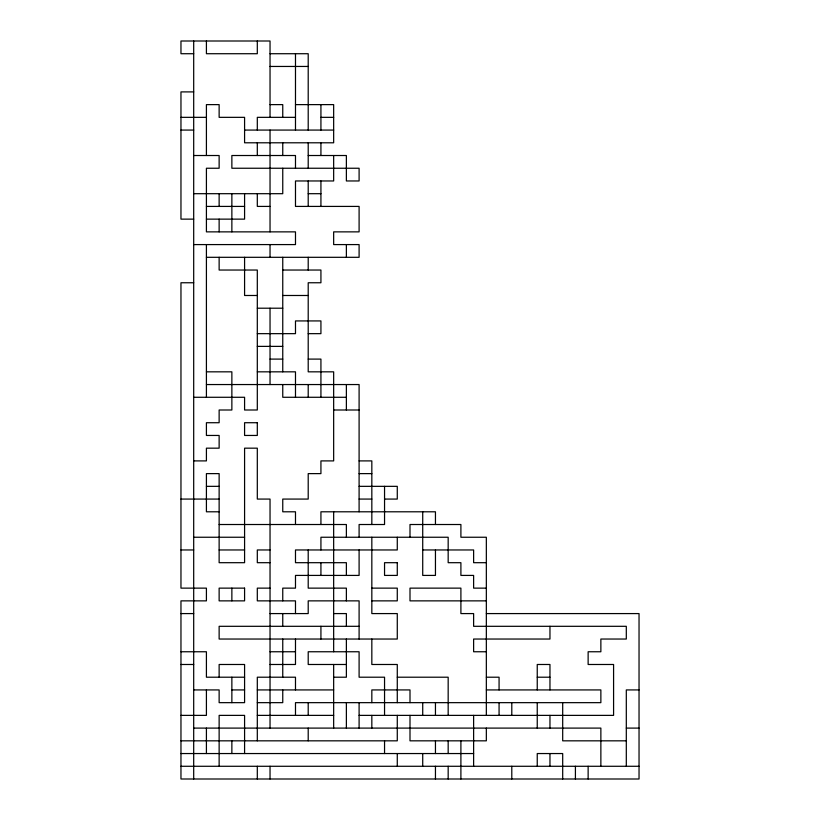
<?xml version="1.0" encoding="UTF-8"?>
<svg xmlns="http://www.w3.org/2000/svg" width="820" height="820" viewBox="0 0 820 820"><rect width="100%" height="100%" fill="white"/><g stroke="black" fill="none" stroke-linecap="round" stroke-linejoin="round"><path stroke-width="1.23" d="M193.694 53.72L180.964 53.72L180.964 41L270.036 41L270.036 117.342M270.036 53.72L308.207 53.72L308.207 130.072M270.036 66.451L308.207 66.451M193.694 91.901L180.964 91.901L180.964 219.135L193.694 219.135M270.036 104.622L282.757 104.622L282.757 117.342M295.487 104.622L333.658 104.622L333.658 142.793L244.585 142.793L244.585 117.342L219.135 117.342L219.135 104.622L206.414 104.622L206.414 155.513M180.964 117.342L206.414 117.342M295.487 117.342L257.306 117.342L257.306 130.072M320.928 117.342L333.658 117.342M180.964 130.072L193.694 130.072M244.585 130.072L333.658 130.072M193.694 155.513L219.135 155.513L219.135 168.243L206.414 168.243L206.414 231.865L295.487 231.865L295.487 244.585L193.694 244.585M308.207 155.513L346.378 155.513L346.378 180.964L359.098 180.964L359.098 168.243L231.865 168.243L231.865 155.513L295.487 155.513L295.487 168.243M193.694 193.694L282.757 193.694L282.757 168.243M308.207 193.694L320.928 193.694M206.414 206.414L244.585 206.414M270.036 206.414L257.306 206.414L257.306 193.694M206.414 219.135L244.585 219.135L244.585 193.694M206.414 257.306L359.098 257.306L359.098 244.585L333.658 244.585L333.658 231.865L359.098 231.865L359.098 206.414L295.487 206.414L295.487 180.964L333.658 180.964L333.658 155.513M282.757 270.036L320.928 270.036L320.928 282.757L308.207 282.757L308.207 371.829L333.658 371.829L333.658 460.901L320.928 460.901L320.928 473.622L308.207 473.622L308.207 499.072L282.757 499.072L282.757 511.793L295.487 511.793L295.487 524.513M193.694 282.757L180.964 282.757L180.964 588.135L206.414 588.135L206.414 600.865L180.964 600.865L180.964 779L639.036 779L639.036 613.585L486.342 613.585M257.306 295.487L244.585 295.487L244.585 257.306M282.757 295.487L308.207 295.487M257.306 308.207L282.757 308.207M257.306 333.658L295.487 333.658L295.487 320.928L320.928 320.928L320.928 333.658L308.207 333.658M257.306 346.378L282.757 346.378M270.036 359.098L282.757 359.098M308.207 359.098L320.928 359.098L320.928 397.28M206.414 371.829L231.865 371.829L231.865 410L219.135 410L219.135 422.72L206.414 422.72L206.414 435.451L219.135 435.451L219.135 448.171L206.414 448.171L206.414 460.901L193.694 460.901M257.306 371.829L295.487 371.829L295.487 397.28M206.414 384.549L359.098 384.549L359.098 511.793M193.694 397.28L244.585 397.28L244.585 410L257.306 410L257.306 270.036L219.135 270.036L219.135 257.306M346.378 397.28L282.757 397.28L282.757 384.549M333.658 410L359.098 410M359.098 460.901L371.829 460.901L371.829 524.513M359.098 473.622L371.829 473.622M206.414 486.342L219.135 486.342M359.098 486.342L397.28 486.342L397.28 499.072L384.549 499.072M180.964 499.072L219.135 499.072M359.098 499.072L371.829 499.072M219.135 511.793L206.414 511.793L206.414 473.622L219.135 473.622L219.135 562.694L244.585 562.694L244.585 448.171L257.306 448.171L257.306 499.072L270.036 499.072L270.036 728.098M219.135 524.513L346.378 524.513L346.378 537.243M193.694 537.243L244.585 537.243M180.964 549.964L193.694 549.964M219.135 549.964L244.585 549.964M270.036 549.964L257.306 549.964L257.306 562.694L270.036 562.694M422.72 549.964L473.622 549.964L473.622 562.694L486.342 562.694M270.036 588.135L257.306 588.135L257.306 600.865L295.487 600.865L295.487 613.585M371.829 588.135L397.28 588.135L397.28 600.865L371.829 600.865M486.342 588.135L473.622 588.135L473.622 575.414L460.901 575.414L460.901 562.694L448.171 562.694L448.171 537.243L320.928 537.243L320.928 549.964M486.342 600.865L410 600.865L410 588.135L460.901 588.135L460.901 613.585L473.622 613.585L473.622 626.306L626.306 626.306L626.306 639.036L600.865 639.036L600.865 651.756L588.135 651.756L588.135 664.487L613.585 664.487L613.585 715.378L359.098 715.378M180.964 613.585L193.694 613.585M270.036 613.585L308.207 613.585L308.207 600.865L359.098 600.865L359.098 639.036M333.658 613.585L346.378 613.585L346.378 626.306M359.098 626.306L219.135 626.306L219.135 639.036L397.28 639.036L397.28 613.585L371.829 613.585L371.829 537.243M180.964 651.756L206.414 651.756L206.414 677.207L244.585 677.207M270.036 651.756L295.487 651.756M486.342 651.756L473.622 651.756L473.622 639.036L549.964 639.036L549.964 626.306M180.964 664.487L193.694 664.487M270.036 664.487L295.487 664.487L295.487 639.036M346.378 664.487L308.207 664.487L308.207 651.756L359.098 651.756L359.098 677.207L384.549 677.207L384.549 715.378M333.658 677.207L346.378 677.207L346.378 639.036M397.28 677.207L448.171 677.207L448.171 715.378M486.342 677.207L499.072 677.207L499.072 689.928M537.243 677.207L549.964 677.207M193.694 689.928L219.135 689.928L219.135 702.658L244.585 702.658L244.585 664.487L219.135 664.487L219.135 677.207M231.865 689.928L244.585 689.928M257.306 689.928L333.658 689.928M486.342 689.928L600.865 689.928L600.865 702.658L295.487 702.658L295.487 715.378M639.036 689.928L626.306 689.928L626.306 766.28M257.306 702.658L282.757 702.658L282.757 689.928M180.964 715.378L206.414 715.378L206.414 689.928M257.306 715.378L333.658 715.378M193.694 728.098L600.865 728.098L600.865 766.28M626.306 728.098L639.036 728.098M180.964 740.829L397.28 740.829L397.28 715.378M626.306 740.829L562.694 740.829L562.694 702.658M180.964 753.549L473.622 753.549M180.964 766.28L639.036 766.28M588.135 766.28L588.135 779M575.414 766.28L575.414 779M562.694 779L562.694 753.549L537.243 753.549L537.243 766.28M549.964 689.928L549.964 664.487L537.243 664.487L537.243 689.928M549.964 715.378L549.964 728.098M549.964 753.549L549.964 766.28M537.243 702.658L537.243 728.098M511.793 702.658L511.793 715.378M511.793 766.28L511.793 779M499.072 702.658L499.072 715.378M486.342 715.378L486.342 537.243L460.901 537.243L460.901 524.513L410 524.513L410 537.243M486.342 728.098L486.342 740.829L410 740.829L410 715.378M473.622 715.378L473.622 766.28M460.901 740.829L460.901 779M448.171 740.829L448.171 753.549M448.171 766.28L448.171 779M435.451 524.513L435.451 511.793L320.928 511.793L320.928 524.513M435.451 549.964L435.451 575.414L422.72 575.414L422.72 511.793M435.451 702.658L435.451 715.378M435.451 740.829L435.451 753.549M435.451 766.28L435.451 779M422.72 702.658L422.72 715.378M422.72 753.549L422.72 766.28M410 702.658L410 689.928L371.829 689.928L371.829 702.658M397.28 537.243L397.28 549.964L295.487 549.964L295.487 562.694L346.378 562.694L346.378 575.414M397.28 702.658L397.28 664.487L371.829 664.487L371.829 639.036M397.28 753.549L397.28 766.28M384.549 486.342L384.549 524.513L359.098 524.513L359.098 537.243M384.549 740.829L384.549 753.549M371.829 715.378L371.829 728.098M359.098 549.964L359.098 575.414L295.487 575.414L295.487 588.135L282.757 588.135L282.757 600.865M359.098 702.658L359.098 728.098M346.378 244.585L346.378 257.306M346.378 384.549L346.378 410M346.378 600.865L346.378 588.135L308.207 588.135L308.207 549.964M346.378 702.658L346.378 728.098M333.658 511.793L333.658 651.756M333.658 664.487L333.658 728.098M320.928 104.622L320.928 130.072M320.928 142.793L320.928 155.513M320.928 180.964L320.928 206.414M320.928 562.694L320.928 575.414M320.928 626.306L320.928 639.036M308.207 142.793L308.207 168.243M308.207 180.964L308.207 206.414M308.207 257.306L308.207 270.036M308.207 384.549L308.207 397.28M308.207 702.658L308.207 715.378M308.207 728.098L308.207 740.829M295.487 53.72L295.487 130.072M295.487 689.928L295.487 677.207L257.306 677.207L257.306 740.829M282.757 142.793L282.757 155.513M282.757 257.306L282.757 371.829M282.757 613.585L282.757 626.306M282.757 639.036L282.757 677.207M270.036 130.072L270.036 231.865M270.036 244.585L270.036 257.306M270.036 308.207L270.036 384.549M270.036 766.28L270.036 779M257.306 41L257.306 53.72L206.414 53.72L206.414 41M257.306 142.793L257.306 155.513M257.306 766.28L257.306 779M244.585 753.549L244.585 715.378L219.135 715.378L219.135 766.28M231.865 193.694L231.865 231.865M231.865 588.135L231.865 600.865M231.865 677.207L231.865 702.658M231.865 740.829L231.865 753.549M219.135 193.694L219.135 206.414M219.135 219.135L219.135 231.865M206.414 244.585L206.414 397.28M206.414 728.098L206.414 753.549M193.694 41L193.694 779M257.306 422.72L244.585 422.72L244.585 435.451L257.306 435.451L257.306 422.72M397.28 562.694L384.549 562.694L384.549 575.414L397.28 575.414L397.28 562.694M244.585 588.135L219.135 588.135L219.135 600.865L244.585 600.865L244.585 588.135"/></g></svg>
